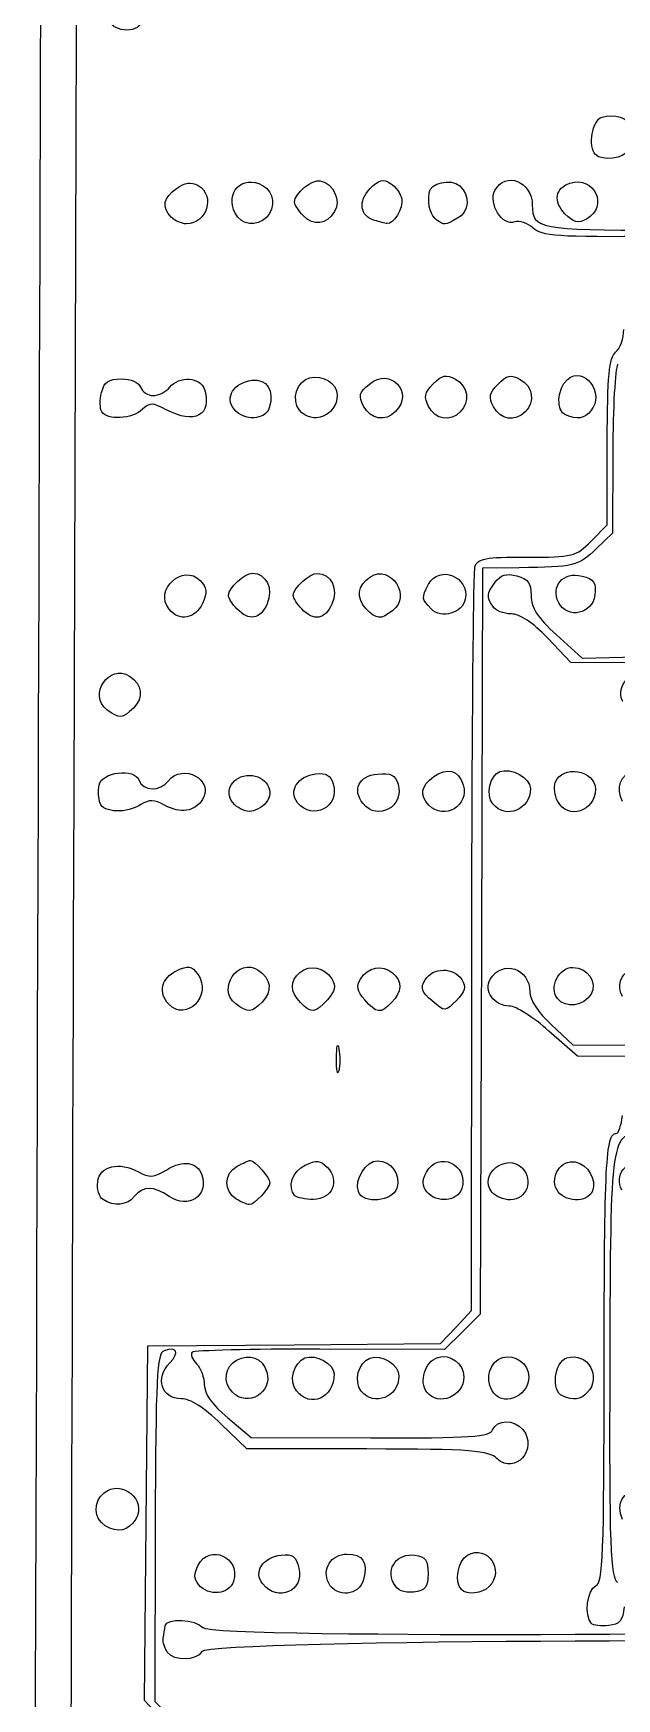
# Model space of a CAD drawing. Extents: x 25 to 242, y 39 to 365.
# Drawn here: x 33.6 to 56.3, y 164 to 228.8 of the extents above; entities that cross this region are included whole.
import ezdxf

# ---------------------------------------------------------------- set-up
doc = ezdxf.new("R2010")
doc.units = 0
doc.layers.add('Layer_1', color=7, linetype='CONTINUOUS')

msp = doc.modelspace()

# ---------------------------------------------------------------- linework, layer by layer
at = {"layer": 'Layer_1', "color": 7}
for points in [[(39.063463, 305.301283), (35.516773, 305.270683), (35.185903, 199.154783)], [(55.301783, 209.008633), (55.918003, 209.637143), (55.928103, 212.859293)], [(56.140213, 212.457313), (56.127213, 209.319543), (55.499613, 208.706253)], [(52.498063, 207.971793), (51.079553, 207.956893), (51.034353, 193.455353), (50.989153, 178.953813), (50.294043, 178.266633), (49.598933, 177.579443), (44.758193, 177.589743)], [(53.960903, 205.358543), (54.956253, 204.452863), (60.735583, 204.592373)], [(60.545683, 204.272323), (54.517853, 204.285123), (53.618503, 205.229693)], [(75.536423, 159.902523), (73.520143, 159.968123), (73.460143, 161.240703), (73.400143, 162.513283), (56.438343, 162.401833), (39.476533, 162.290373), (38.705413, 163.106233), (37.934293, 163.922093), (37.997893, 170.816843), (38.061493, 177.711593), (43.751853, 177.756793), (49.442223, 177.801993), (50.047673, 178.446523), (50.653133, 179.091053), (50.663133, 193.362783)], [(61.245703, 188.965123), (54.764883, 188.985723), (53.661033, 189.957653)], [(53.756603, 190.197993), (54.595333, 189.417003), (61.145083, 189.403103)], [(45.399153, 188.897903), (45.399253, 188.897903)], [(36.327153, 183.402023), (36.327153, 183.401733)], [(41.174073, 174.918473), (42.086423, 174.147983), (46.717923, 174.137983)], [(46.586803, 173.707493), (41.918713, 173.717493), (40.910783, 174.689233)], [(38.354743, 170.647893), (38.333643, 163.894333), (38.933253, 163.302243), (39.532873, 162.710113), (56.635873, 162.712113), (73.738873, 162.714113), (73.798173, 161.502823), (73.857473, 160.291493), (75.675703, 160.287493)], [(38.825403, 165.805883), (38.825223, 165.805833)]]:
    msp.add_lwpolyline(points, dxfattribs=at)
for points in [[(55.472583, 224.033513)], [(38.975843, 221.603903)], [(41.464143, 221.755383)], [(44.107983, 221.662283)], [(46.884163, 221.473553)], [(49.303953, 221.488343)], [(54.284173, 221.733983)], [(36.276123, 214.033893)], [(41.417633, 214.136523)], [(43.962223, 214.102713)], [(46.455443, 214.254913)], [(48.983973, 214.236313)], [(51.505653, 214.231313)], [(54.302793, 213.910883)], [(54.039593, 206.613133)], [(38.894673, 206.354653)], [(41.528133, 206.374753)], [(44.049823, 206.369753)], [(46.561053, 206.374793)], [(49.084233, 206.367753)], [(36.474803, 202.452373)], [(36.211673, 198.817963)], [(41.369933, 198.837703)], [(43.891623, 198.832703)], [(46.436213, 198.798903)], [(54.001403, 198.885303)], [(48.991383, 198.739203)], [(51.479583, 198.788203)], [(44.002093, 191.070883)], [(46.498033, 191.170483)], [(49.119453, 191.128113)], [(53.988903, 191.225543)], [(38.880453, 191.001683)], [(41.482573, 191.021173)], [(41.494153, 183.434233)], [(43.788553, 183.555793)], [(46.252943, 183.713223)], [(48.913613, 183.710223)], [(51.446233, 183.691323)], [(53.961683, 183.791193)], [(41.355113, 175.913983)], [(43.843313, 175.962983)], [(46.364993, 175.957983)], [(48.912733, 175.920283)], [(51.438043, 175.988183)], [(54.183833, 175.771243)], [(36.411073, 170.724533)], [(40.040013, 168.431393)], [(42.536053, 168.457893)], [(45.097703, 168.493793)], [(47.616463, 168.494053)], [(50.255213, 168.243843)], [(55.304163, 166.930483)]]:
    msp.add_lwpolyline(points, close=True, dxfattribs=at)
for points in [[(33.615493, 134.698313), (34.123163, 301.799693), (34.142343, 306.076583), (34.385323, 306.375093)], [(37.830823, 229.207063), (37.635573, 228.690093), (36.660523, 228.806633), (36.454393, 229.371583)], [(55.472583, 224.033513), (55.163563, 224.352033), (55.341353, 225.370893), (55.727723, 225.495683)], [(55.727723, 225.495683), (56.175633, 225.640343), (56.807873, 225.441783), (56.806983, 225.156773)], [(56.746863, 224.205723), (56.569643, 223.883263), (55.728623, 223.769603), (55.472583, 224.033513)], [(51.562973, 222.644293), (51.962363, 223.404073), (53.017643, 222.986083), (53.014783, 222.069233)], [(39.179943, 222.722973), (39.506563, 222.956323), (39.742203, 222.987313), (40.020853, 222.833553)], [(40.020853, 222.833553), (40.707933, 222.454413), (40.366433, 221.342393), (39.563433, 221.344093)], [(41.464143, 221.755383), (41.046413, 222.561393), (41.741413, 223.270263), (42.525303, 222.837703)], [(42.525303, 222.837703), (42.981393, 222.586033), (43.053753, 221.983053), (42.674323, 221.596043)], [(43.768933, 222.197033), (43.769933, 222.530203), (44.446183, 223.080383), (44.772633, 223.013663)], [(44.772633, 223.013663), (45.293273, 222.907243), (45.591443, 222.255473), (45.320213, 221.816673)], [(46.707263, 222.712093), (47.048413, 223.060043), (47.217103, 223.103453), (47.504123, 222.917143)], [(47.504123, 222.917143), (47.704363, 222.787153), (47.899153, 222.516793), (47.936963, 222.316333)], [(48.998683, 222.548513), (49.037383, 222.932613), (49.844203, 223.117273), (50.190293, 222.821253)], [(50.190293, 222.821253), (50.619393, 222.454223), (50.566023, 221.807343), (50.084973, 221.544843)], [(54.284173, 221.733983), (53.820503, 222.211903), (53.906643, 222.740523), (54.478253, 222.925143)], [(54.478253, 222.925143), (55.435273, 223.234233), (55.998093, 222.008733), (55.119333, 221.529213)], [(38.975843, 221.603903), (38.602983, 221.988233), (38.670623, 222.359093), (39.179943, 222.722973)], [(44.107983, 221.662283), (43.921193, 221.854823), (43.768613, 222.095453), (43.768933, 222.197033)], [(46.884163, 221.473553), (46.317153, 221.628853), (46.231713, 222.227053), (46.707263, 222.712093)], [(47.936963, 222.316333), (48.005063, 221.955083), (47.619023, 221.303913), (47.365523, 221.352523)], [(49.303953, 221.488353), (49.065853, 221.645143), (48.948623, 222.052223), (48.998683, 222.548513)], [(52.329443, 221.415013), (51.854533, 221.229393), (51.292793, 222.130323), (51.562973, 222.644293)], [(39.563433, 221.344093), (39.378513, 221.344623), (39.114093, 221.461403), (38.975843, 221.603903)], [(42.674323, 221.596043), (42.294883, 221.209043), (41.707193, 221.286423), (41.464143, 221.755383)], [(45.320213, 221.816673), (45.002973, 221.303443), (44.516263, 221.241453), (44.107983, 221.662283)], [(47.365523, 221.352523), (47.293023, 221.366423), (47.076423, 221.420923), (46.884163, 221.473553)], [(50.084973, 221.544843), (49.606023, 221.283493), (49.614173, 221.284083), (49.303953, 221.488343)], [(53.042623, 221.178903), (52.828683, 221.378453), (52.507743, 221.484703), (52.329443, 221.415013)], [(53.014783, 222.069233), (53.011783, 221.153173), (53.290363, 221.099053), (58.057843, 221.088923)], [(55.119333, 221.529213), (54.789253, 221.349093), (54.616483, 221.391453), (54.284173, 221.733983)], [(57.897023, 220.854453), (53.968043, 220.820653), (53.384883, 220.859453), (53.042623, 221.178903)], [(56.254193, 216.349003), (56.428023, 216.496163), (56.571113, 216.895563), (56.572173, 217.236573)], [(55.928103, 212.859293), (55.936103, 215.460573), (55.999003, 216.133003), (56.254193, 216.349003)], [(46.680383, 215.113173), (47.498863, 215.789233), (48.436273, 214.797373), (47.694183, 214.040483)], [(54.377243, 215.291273), (55.034083, 215.847343), (55.851643, 214.765133), (55.293113, 214.078933)], [(56.333873, 215.885553), (56.234473, 215.725793), (56.147363, 214.183093), (56.140213, 212.457313)], [(36.270073, 214.788033), (36.372333, 215.200313), (36.537553, 215.313883), (37.033593, 215.312823)], [(37.033593, 215.312823), (37.402413, 215.312033), (37.716663, 215.176493), (37.786553, 214.988023)], [(37.786553, 214.988023), (37.852553, 214.810133), (38.073933, 214.664223), (38.278573, 214.663783)], [(38.278573, 214.663783), (38.483203, 214.663253), (38.768813, 214.808183), (38.913243, 214.985633)], [(38.913243, 214.985633), (39.284613, 215.441893), (40.120373, 215.392443), (40.269523, 214.905333)], [(41.417633, 214.136513), (41.049203, 214.594243), (41.408633, 215.174193), (42.113063, 215.259823)], [(42.113063, 215.259823), (42.700183, 215.331123), (42.997993, 214.861043), (42.788953, 214.192923)], [(43.962223, 214.102713), (43.636863, 214.506923), (43.861613, 215.222393), (44.355143, 215.353563)], [(44.355143, 215.353563), (44.873463, 215.491323), (45.428083, 215.143193), (45.426643, 214.680983)], [(46.455443, 214.254913), (46.247853, 214.655453), (46.281453, 214.783653), (46.680383, 215.113173)], [(48.983973, 214.236313), (48.788993, 214.612533), (48.821013, 214.769733), (49.163873, 215.119423)], [(49.163873, 215.119423), (49.506723, 215.469123), (49.660213, 215.501123), (50.026093, 215.299223)], [(50.026093, 215.299223), (50.517883, 215.027853), (50.607023, 214.434033), (50.215863, 214.035073)], [(51.505653, 214.231313), (51.310673, 214.607523), (51.342703, 214.764723), (51.685553, 215.114423)], [(51.685553, 215.114423), (52.028413, 215.464113), (52.181893, 215.496123), (52.547783, 215.294223)], [(52.547783, 215.294223), (53.039563, 215.022853), (53.128713, 214.429033), (52.737553, 214.030073)], [(54.302743, 213.910883), (53.931723, 214.065373), (53.979693, 214.954753), (54.377243, 215.291273)], [(36.276073, 214.033893), (36.200973, 214.159293), (36.198273, 214.498653), (36.270073, 214.788033)], [(38.785403, 214.116493), (38.265033, 214.394873), (38.151423, 214.395113), (37.851743, 214.118493)], [(40.269523, 214.905333), (40.578313, 213.896983), (39.884793, 213.528363), (38.785403, 214.116493)], [(45.426643, 214.680983), (45.423643, 213.873293), (44.454933, 213.490573), (43.962223, 214.102713)], [(37.851743, 214.118493), (37.456133, 213.753293), (36.475683, 213.700633), (36.276123, 214.033893)], [(42.788953, 214.192923), (42.634093, 213.697953), (41.798303, 213.663583), (41.417633, 214.136523)], [(47.694183, 214.040483), (47.299523, 213.637943), (46.723523, 213.737653), (46.455443, 214.254913)], [(50.215863, 214.035073), (49.824713, 213.636123), (49.246043, 213.730653), (48.983973, 214.236313)], [(52.737553, 214.030073), (52.346403, 213.631113), (51.767733, 213.725643), (51.505653, 214.231313)], [(55.293113, 214.078933), (55.034023, 213.760623), (54.770893, 213.715973), (54.302793, 213.910883)], [(55.499613, 208.706253), (54.819313, 208.041453), (54.626253, 207.994213), (52.498063, 207.971793)], [(52.792293, 208.384143), (54.604673, 208.380143), (54.711893, 208.406943), (55.301783, 209.008633)], [(38.894663, 206.354653), (38.288333, 207.107923), (39.434173, 208.162603), (40.106243, 207.469853)], [(46.718013, 207.616863), (47.504883, 208.122263), (48.340343, 206.866663), (47.589723, 206.306793)], [(48.983533, 207.327113), (49.391253, 208.102743), (50.580643, 207.623323), (50.410153, 206.752053)], [(50.663133, 193.362783), (50.669133, 201.212233), (50.724033, 207.804083), (50.786093, 208.011343)], [(50.786093, 208.011343), (50.882793, 208.333863), (51.171853, 208.387583), (52.792293, 208.384143)], [(40.106243, 207.469853), (40.372923, 207.194973), (40.388513, 207.029683), (40.189643, 206.585673)], [(41.199553, 206.898723), (41.200343, 207.182573), (41.829243, 207.759243), (42.137143, 207.758593)], [(42.137143, 207.758593), (42.671463, 207.757593), (42.963663, 207.143653), (42.704903, 206.565943)], [(43.721233, 206.893723), (43.722023, 207.177573), (44.350923, 207.754253), (44.658833, 207.753593)], [(44.658833, 207.753593), (45.193153, 207.752593), (45.485353, 207.138653), (45.226593, 206.560953)], [(46.561053, 206.374753), (46.152773, 206.795583), (46.215793, 207.294293), (46.718013, 207.616863)], [(49.084233, 206.367753), (48.704443, 206.759223), (48.701213, 206.790033), (48.983533, 207.327113)], [(51.474493, 206.473173), (51.231483, 206.869043), (51.239243, 206.944503), (51.570493, 207.406213)], [(51.570493, 207.406213), (51.779513, 207.697593), (52.001093, 207.763633), (52.411843, 207.656973)], [(52.411843, 207.656973), (52.854743, 207.541963), (52.969043, 207.383833), (52.967493, 206.888203)], [(54.039593, 206.613133), (53.707253, 207.254393), (54.218053, 207.836963), (54.946733, 207.647733)], [(54.946733, 207.647733), (55.417083, 207.525603), (55.505673, 207.396543), (55.449963, 206.914633)], [(40.189643, 206.585673), (39.918613, 205.980583), (39.286533, 205.867823), (38.894673, 206.354653)], [(41.528133, 206.374753), (41.347093, 206.561363), (41.199233, 206.797143), (41.199553, 206.898723)], [(42.704903, 206.565943), (42.431493, 205.955543), (42.002463, 205.885833), (41.528133, 206.374753)], [(44.049823, 206.369753), (43.868783, 206.556363), (43.720923, 206.792153), (43.721233, 206.893723)], [(50.410153, 206.752053), (50.303483, 206.206923), (49.473623, 205.966393), (49.084233, 206.367753)], [(52.967493, 206.888203), (52.966493, 206.414273), (53.204893, 206.046443), (53.960903, 205.358543)], [(55.449963, 206.914633), (55.363663, 206.167673), (54.379493, 205.957293), (54.039593, 206.613133)], [(45.226593, 206.560953), (44.953183, 205.950543), (44.524153, 205.880843), (44.049823, 206.369753)], [(47.589723, 206.306793), (47.101023, 205.942283), (46.972363, 205.950783), (46.561053, 206.374793)], [(52.187873, 206.175393), (51.895673, 206.175923), (51.574653, 206.310013), (51.474493, 206.473173)], [(53.618503, 205.229693), (53.026303, 205.851653), (52.537703, 206.174643), (52.187873, 206.175393)], [(36.474803, 202.452383), (35.727683, 203.015433), (36.571003, 204.267463), (37.354663, 203.758733)], [(56.529603, 202.767663), (56.209103, 203.386073), (56.984483, 204.176913), (57.585913, 203.845033)], [(37.354663, 203.758733), (37.854863, 203.434033), (37.914773, 202.935063), (37.503883, 202.515973)], [(37.503883, 202.515973), (37.089923, 202.093753), (36.961223, 202.085803), (36.474803, 202.452373)], [(36.169643, 199.518353), (36.267343, 200.038203), (37.553123, 200.189973), (37.733723, 199.702973)], [(38.865523, 199.686773), (39.435723, 200.387303), (40.661933, 199.721973), (40.194493, 198.965623)], [(49.187093, 199.852283), (49.716353, 200.230413), (50.149093, 200.106133), (50.327093, 199.524893)], [(51.745803, 200.042553), (52.186413, 200.213243), (52.945343, 199.796233), (52.944063, 199.384123)], [(53.905763, 199.618403), (54.175023, 200.331353), (55.468093, 200.118083), (55.465733, 199.361123)], [(56.523053, 198.880303), (56.250003, 199.407143), (56.438253, 199.918393), (56.968453, 200.089623)], [(36.211643, 198.818003), (36.148243, 198.988973), (36.129343, 199.304123), (36.169643, 199.518353)], [(37.733723, 199.702973), (37.892503, 199.274823), (38.522863, 199.265823), (38.865523, 199.686773)], [(41.369933, 198.837703), (41.002773, 199.293853), (41.371933, 199.896963), (42.018273, 199.895593)], [(42.018273, 199.895593), (42.664163, 199.894593), (43.030013, 199.289553), (42.660013, 198.834963)], [(43.891623, 198.832703), (43.521383, 199.292673), (43.883623, 199.870593), (44.595863, 199.956863)], [(45.273773, 199.568023), (45.545793, 198.679733), (44.473803, 198.109423), (43.891623, 198.832703)], [(44.595863, 199.956863), (44.991953, 200.004863), (45.171563, 199.901763), (45.273773, 199.568023)], [(46.436213, 198.798903), (46.002503, 199.337723), (46.264723, 199.880473), (46.993083, 199.951543)], [(47.795543, 199.562433), (48.060753, 198.696373), (46.998853, 198.099903), (46.436213, 198.798903)], [(46.993083, 199.951543), (47.514623, 200.002443), (47.686293, 199.919143), (47.795543, 199.562433)], [(48.991383, 198.739203), (48.620173, 199.121823), (48.685613, 199.494003), (49.187093, 199.852283)], [(50.327093, 199.524893), (50.573743, 198.719423), (49.578523, 198.134013), (48.991383, 198.739203)], [(51.479583, 198.788203), (51.196583, 199.139783), (51.356143, 199.891593), (51.745803, 200.042553)], [(54.001363, 198.885303), (53.882843, 199.113983), (53.839813, 199.443883), (53.905763, 199.618403)], [(35.185903, 199.154783), (35.003933, 140.791033), (34.878813, 91.560213), (34.907863, 89.752923)], [(37.801823, 198.762963), (37.246513, 198.409273), (36.351763, 198.440213), (36.211673, 198.817963)], [(38.716913, 198.739763), (38.316193, 198.960883), (38.120353, 198.965853), (37.801823, 198.762963)], [(40.194493, 198.965623), (39.896823, 198.484003), (39.335813, 198.398253), (38.716913, 198.739763)], [(42.013913, 198.495083), (41.811063, 198.495613), (41.521273, 198.649693), (41.369933, 198.837703)], [(42.660013, 198.834963), (42.507513, 198.647603), (42.216763, 198.494653), (42.013913, 198.495083)], [(52.944063, 199.384123), (52.941063, 198.560643), (51.978243, 198.168683), (51.479583, 198.788203)], [(55.465733, 199.361123), (55.462733, 198.497523), (54.384083, 198.146933), (54.001403, 198.885303)], [(39.180703, 192.300703), (39.648043, 192.517723), (39.771083, 192.497603), (40.006423, 192.165663)], [(41.482573, 191.021183), (40.735453, 191.584243), (41.578673, 192.836273), (42.362433, 192.327533)], [(42.362433, 192.327533), (42.862633, 192.002833), (42.922543, 191.503863), (42.511653, 191.084773)], [(43.980623, 192.232003), (44.371573, 192.562983), (44.933883, 192.449163), (45.219433, 191.981243)], [(46.332863, 191.978823), (46.621333, 192.445523), (47.184323, 192.556953), (47.573223, 192.224323)], [(48.846013, 191.947403), (49.143513, 192.442763), (49.968983, 192.450583), (50.268333, 191.960903)], [(51.379603, 191.973613), (51.862803, 192.755403), (52.922313, 192.406243), (52.919383, 191.466173)], [(53.988903, 191.225543), (53.651143, 191.645173), (54.040903, 192.434663), (54.585193, 192.433513)], [(54.585193, 192.433513), (55.161753, 192.432513), (55.574023, 191.832493), (55.302133, 191.390463)], [(56.516503, 191.303743), (56.048193, 192.207343), (57.205943, 192.810883), (57.995293, 192.074633)], [(38.880453, 191.001683), (38.461533, 191.433483), (38.599613, 192.030863), (39.180703, 192.300703)], [(40.006423, 192.165663), (40.589243, 191.343583), (39.570483, 190.290443), (38.880453, 191.001683)], [(44.002123, 191.070883), (43.591383, 191.494253), (43.583943, 191.896163), (43.980623, 192.232003)], [(45.219433, 191.981243), (45.390003, 191.701723), (45.350183, 191.512703), (45.049253, 191.173613)], [(46.498003, 191.170483), (46.199193, 191.510853), (46.160553, 191.700033), (46.332863, 191.978823)], [(47.573223, 192.224323), (47.967823, 191.886803), (47.957873, 191.484933), (47.544523, 191.063303)], [(49.119453, 191.128083), (48.704953, 191.478543), (48.654763, 191.628943), (48.846013, 191.947403)], [(50.268333, 191.960903), (50.449033, 191.665283), (50.405603, 191.492833), (50.062223, 191.142613)], [(52.132753, 190.930503), (51.523593, 190.931503), (51.099083, 191.519743), (51.379603, 191.973613)], [(42.511653, 191.084773), (42.097693, 190.662563), (41.968983, 190.654613), (41.482573, 191.021173)], [(45.049253, 191.173613), (44.577543, 190.642043), (44.431993, 190.627763), (44.002093, 191.070883)], [(47.544523, 191.063303), (47.111873, 190.622023), (46.966423, 190.636923), (46.498033, 191.170483)], [(50.062223, 191.142613), (49.627553, 190.699273), (49.626693, 190.699253), (49.119453, 191.128113)], [(52.919383, 191.466173), (52.918583, 191.171123), (53.248663, 190.670953), (53.756603, 190.197993)], [(55.302133, 191.390463), (55.009213, 190.914253), (54.310133, 190.826463), (53.988903, 191.225543)], [(53.661033, 189.957653), (53.053913, 190.492223), (52.366193, 190.930003), (52.132753, 190.930503)], [(45.399253, 188.897903), (45.403253, 189.371923), (45.446653, 189.540383), (45.496053, 189.272263)], [(45.496053, 189.272263), (45.545453, 189.004133), (45.542353, 188.616303), (45.489053, 188.410403)], [(45.489053, 188.410403), (45.435853, 188.204513), (45.395353, 188.423903), (45.399153, 188.897903)], [(56.273673, 185.971093), (56.369573, 185.970893), (56.478633, 186.285783), (56.516043, 186.670843)], [(55.807923, 176.864713), (55.811923, 184.814793), (55.871223, 185.971953), (56.273673, 185.971093)], [(57.361093, 185.968783), (56.045873, 185.971783), (56.054543, 186.029883), (56.026343, 176.985363)], [(48.897633, 184.464383), (49.347643, 185.320463), (50.562533, 184.767803), (50.271993, 183.839183)], [(51.446233, 183.691323), (50.896323, 184.374503), (52.014013, 185.256863), (52.627853, 184.624153)], [(36.119193, 184.099143), (36.206093, 184.715223), (36.951463, 184.894703), (37.702353, 184.480353)], [(37.702353, 184.480353), (38.125723, 184.246743), (38.298613, 184.260323), (38.808083, 184.567253)], [(38.808083, 184.567253), (39.449023, 184.953373), (39.973463, 184.877963), (40.160813, 184.372743)], [(41.494123, 183.434233), (41.005903, 183.727373), (41.029393, 184.425213), (41.536823, 184.702093)], [(41.536823, 184.702093), (41.760763, 184.824293), (41.990733, 184.924173), (42.047863, 184.924053)], [(42.047863, 184.924053), (42.222263, 184.923793), (42.810103, 184.257223), (42.809493, 184.060573)], [(43.788553, 183.555743), (43.473853, 183.880113), (43.685193, 184.514653), (44.185283, 184.746873)], [(44.185283, 184.746873), (44.619373, 184.948453), (44.780493, 184.931593), (45.047173, 184.656773)], [(45.047173, 184.656773), (45.546173, 184.142423), (45.229723, 183.409083), (44.509433, 183.410613)], [(46.252943, 183.713223), (46.085533, 184.164653), (46.550103, 184.914483), (46.996623, 184.913543)], [(46.996623, 184.913543), (47.534303, 184.912543), (47.915293, 184.372233), (47.750323, 183.844953)], [(52.627853, 184.624153), (53.073323, 184.164973), (52.786043, 183.392583), (52.170273, 183.393893)], [(53.961683, 183.791223), (53.694133, 184.307453), (54.138463, 184.975883), (54.676363, 184.866363)], [(54.676363, 184.866363), (55.174413, 184.764953), (55.520933, 184.187023), (55.351943, 183.739593)], [(56.490073, 183.772923), (56.189053, 184.353743), (56.652063, 184.956403), (57.323513, 184.857753)], [(36.327153, 183.401733), (36.172883, 183.502533), (36.079303, 183.816363), (36.119193, 184.099143)], [(38.897953, 183.525343), (38.282563, 183.940943), (37.888093, 183.943223), (37.554263, 183.533343)], [(40.160813, 184.372743), (40.462843, 183.558313), (39.653383, 183.015153), (38.897953, 183.525343)], [(42.809493, 184.060573), (42.808693, 183.837893), (42.204183, 183.197343), (42.003783, 183.206973)], [(48.913633, 183.710223), (48.728443, 183.940293), (48.724323, 184.134663), (48.897633, 184.464383)], [(37.554263, 183.533343), (37.263313, 183.175883), (36.756313, 183.121623), (36.327153, 183.402023)], [(42.003783, 183.206973), (41.925383, 183.210973), (41.696033, 183.313013), (41.494153, 183.434233)], [(44.509433, 183.410613), (44.189753, 183.411413), (43.865353, 183.476613), (43.788553, 183.555793)], [(47.750323, 183.844953), (47.586863, 183.322513), (46.435403, 183.221213), (46.252943, 183.713223)], [(50.271993, 183.839183), (50.109783, 183.320733), (49.289783, 183.242883), (48.913613, 183.710223)], [(52.170273, 183.393893), (51.903263, 183.394423), (51.577453, 183.528303), (51.446233, 183.691323)], [(55.351943, 183.739593), (55.169893, 183.257563), (54.219973, 183.292843), (53.961683, 183.791193)], [(38.700463, 177.528353), (38.417393, 177.417713), (38.373093, 176.536183), (38.354743, 170.647893)], [(38.925103, 177.058433), (39.312693, 177.453763), (39.186273, 177.718233), (38.700463, 177.528353)], [(39.786953, 177.466923), (39.715153, 177.393723), (39.792953, 177.192703), (39.960683, 177.020233)], [(44.758193, 177.589743), (42.095793, 177.595743), (39.858733, 177.540143), (39.786953, 177.466923)], [(41.511873, 177.155003), (42.026003, 177.435553), (42.524423, 177.243103), (42.690813, 176.699673)], [(54.356123, 177.247453), (55.158413, 177.506573), (55.739823, 176.496523), (55.140333, 175.885073)], [(39.369233, 175.662093), (38.587473, 175.664093), (38.335233, 176.456803), (38.925103, 177.058433)], [(39.960683, 177.020233), (40.128003, 176.847763), (40.264193, 176.477673), (40.263323, 176.197803)], [(41.355113, 175.913983), (40.978093, 176.302593), (41.054223, 176.905263), (41.511873, 177.155003)], [(43.843313, 175.962983), (43.539633, 176.340253), (43.729773, 177.069783), (44.177373, 177.244723)], [(44.177373, 177.244723), (44.591433, 177.406563), (45.309213, 177.014183), (45.308003, 176.626643)], [(46.364993, 175.957983), (46.061323, 176.335253), (46.251463, 177.064783), (46.699053, 177.239723)], [(46.699053, 177.239723), (47.150743, 177.416273), (47.830853, 176.994893), (47.829433, 176.539393)], [(48.912733, 175.920283), (48.596713, 176.312893), (48.846433, 177.107543), (49.335463, 177.265493)], [(49.335463, 177.265493), (49.817623, 177.421213), (50.352653, 177.025973), (50.351063, 176.515253)], [(51.438043, 175.988183), (51.169123, 176.484293), (51.373243, 177.103863), (51.857153, 177.260143)], [(51.857153, 177.260143), (52.339303, 177.415873), (52.874343, 177.020633), (52.872743, 176.509903)], [(54.183833, 175.771243), (53.735723, 175.957833), (53.867833, 177.089743), (54.356123, 177.247453)], [(55.481103, 168.385343), (55.763743, 168.495813), (55.804173, 169.544813), (55.807923, 176.864713)], [(56.026343, 176.985363), (56.004043, 169.841023), (56.042543, 168.751483), (56.325863, 168.509173)], [(40.263323, 176.197803), (40.262323, 175.858623), (40.565933, 175.432063), (41.174073, 174.918473)], [(42.690813, 176.699673), (42.937473, 175.894203), (41.942253, 175.308793), (41.355113, 175.913983)], [(45.308003, 176.626643), (45.305003, 175.691233), (44.394243, 175.278523), (43.843313, 175.962983)], [(47.829433, 176.539393), (47.826433, 175.728903), (46.858773, 175.344543), (46.364993, 175.957983)], [(50.351063, 176.515253), (50.349063, 175.745403), (49.377013, 175.343473), (48.912733, 175.920283)], [(52.872743, 176.509903), (52.869743, 175.701733), (51.803573, 175.313853), (51.438043, 175.988183)], [(40.910783, 174.689233), (40.263713, 175.313053), (39.711803, 175.661373), (39.369233, 175.662093)], [(55.140333, 175.885073), (54.876743, 175.616233), (54.627383, 175.586553), (54.183833, 175.771243)], [(51.471393, 174.451083), (51.626863, 174.862743), (52.319143, 174.867363), (52.647893, 174.459083)], [(46.717923, 174.137983), (50.640963, 174.129983), (51.368083, 174.177583), (51.471393, 174.451083)], [(52.647893, 174.459083), (53.252213, 173.708303), (52.345223, 172.680563), (51.650333, 173.328723)], [(51.650333, 173.328723), (51.302403, 173.653253), (50.693933, 173.698763), (46.586803, 173.707493)], [(36.352403, 171.994493), (37.026813, 172.565433), (38.057433, 171.722563), (37.596573, 170.976983)], [(36.411103, 170.724533), (35.965233, 170.995773), (35.935403, 171.641443), (36.352403, 171.994493)], [(56.513973, 170.963643), (56.264233, 171.637093), (56.519973, 172.067983), (57.169683, 172.066603)], [(37.596573, 170.976983), (37.311943, 170.516493), (36.897953, 170.428333), (36.411073, 170.724533)], [(40.024033, 169.185563), (40.474043, 170.041643), (41.688933, 169.488983), (41.398393, 168.560353)], [(47.616463, 168.494053), (47.315443, 169.074873), (47.778453, 169.677533), (48.449913, 169.578883)], [(50.492463, 169.582103), (51.270993, 170.006933), (51.963683, 168.998413), (51.334283, 168.356463)], [(40.040033, 168.431393), (39.854843, 168.661463), (39.850723, 168.855833), (40.024033, 169.185563)], [(42.536053, 168.457893), (42.163643, 168.920563), (42.529053, 169.496053), (43.251003, 169.583093)], [(43.939623, 169.073713), (44.154013, 168.186113), (43.119983, 167.732443), (42.536053, 168.457893)], [(43.251003, 169.583093), (43.696313, 169.636793), (43.826963, 169.540193), (43.939623, 169.073713)], [(45.097703, 168.493793), (44.819623, 169.030343), (45.192503, 169.619223), (45.809523, 169.617913)], [(45.809523, 169.617913), (46.430133, 169.616913), (46.624643, 169.320153), (46.454623, 168.634703)], [(48.449913, 169.578883), (48.864163, 169.517983), (48.962873, 169.378693), (48.961243, 168.857073)], [(50.255213, 168.243843), (49.976593, 168.531023), (50.127643, 169.383023), (50.492463, 169.582103)], [(41.398393, 168.560353), (41.236183, 168.041903), (40.416183, 167.964053), (40.040013, 168.431393)], [(46.454623, 168.634703), (46.296463, 167.997033), (45.403223, 167.904273), (45.097703, 168.493793)], [(48.395273, 168.145103), (48.008903, 168.100203), (47.763653, 168.210103), (47.616463, 168.494053)], [(48.961243, 168.857073), (48.959243, 168.316083), (48.867243, 168.199993), (48.395273, 168.145103)], [(55.304173, 166.930573), (55.027423, 167.215823), (55.154123, 168.257543), (55.481103, 168.385343)], [(51.334283, 168.356463), (51.058663, 168.075343), (50.477523, 168.014693), (50.255213, 168.243843)], [(38.736743, 166.829483), (38.776243, 167.145313), (39.934743, 167.089913), (40.200723, 166.759483)], [(56.585603, 167.566513), (56.533503, 167.036433), (56.412283, 166.889223), (55.986843, 166.839283)], [(38.669843, 166.344823), (38.691843, 166.492913), (38.721943, 166.711003), (38.736743, 166.829483)], [(40.200723, 166.759483), (40.547253, 166.328973), (68.841503, 166.463563), (69.086633, 166.896883)], [(55.986843, 166.839283), (55.693463, 166.804883), (55.386263, 166.846283), (55.304163, 166.930483)], [(38.825223, 165.805833), (38.717763, 165.954193), (38.647843, 166.196743), (38.669843, 166.344823)], [(40.168123, 165.829683), (39.957003, 165.460263), (39.086913, 165.444813), (38.825403, 165.805883)], [(69.113943, 165.965483), (68.947473, 166.414363), (40.425793, 166.280553), (40.168123, 165.829683)]]:
    msp.add_open_spline(points, degree=3, dxfattribs=at)

doc.saveas('drawing.dxf')
